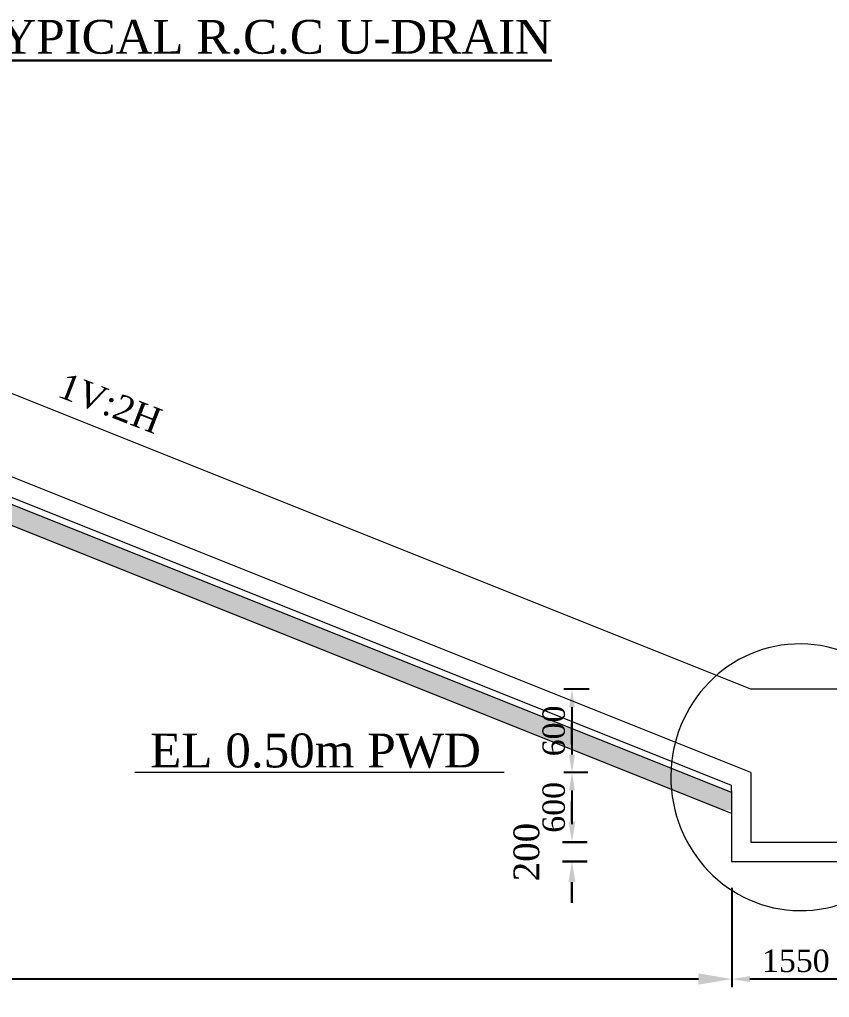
# Model space of a CAD drawing. Header units: metres. Extents: x -2434 to 11656, y -15288 to 8109.
# Drawn here: x 869.99 to 906.13, y -8337.38 to -8293.73 of the extents above; entities that cross this region are included whole.
import ezdxf

# ---------------------------------------------------------------- set-up
doc = ezdxf.new("R2010")
doc.units = ezdxf.units.M
doc.layers.add('Blocks', color=11, linetype='Continuous', lineweight=9)
doc.layers.add('Layer1', color=7, linetype='Continuous', lineweight=13)
doc.styles.get("Standard").update_dxf_attribs({"font": 'times.ttf'})
doc.styles.add('TIMES', font='ARIALN.TTF')
doc.dimstyles.get("Standard").update_dxf_attribs({"dimtxt": 0.5, "dimasz": 0.4075, "dimexe": 0.364, "dimexo": 0.219, "dimgap": 0.09, "dimtad": 0, "dimdec": 0, "dimlfac": 1000, "dimzin": 0, "dimdsep": 46, "dimtxsty": 'Standard', "dimcen": 0.09, "dimadec": 0, "dimazin": 0, "dimtfac": 1, "dimtdec": 0, "dimtofl": 0, "dimtmove": 0, "dimatfit": 3, "dimfxl": 1, "dimtolj": 1, "dimtzin": 0, "dimarcsym": 0})
pattern_1 = [(37.5, (973.048, -8947.40724), (-0.01840036, 0.56282522), [0, -0.443992, 0, -0.49657, 0, -0.4746625]), (7.5, (973.048, -8947.40724), (0.5169518, 0.8243489), [0, -0.239522, 0, -0.400177, 0, -0.1533525]), (327.5, (972.6887, -8947.40724), (0.90964123, 0.00165276), [0, -0.14605, 0, -0.52578, 0, -0.686435]), (317.5, (972.6887, -8947.4072), (0.8780899, 0.2563687), [0, -0.073025, 0, -0.344678, 0, -0.394335])]

# ---------------------------------------------------------------- blocks, each defined once
blk = doc.blocks.new('*D993')
at = {"layer": 'Blocks', "color": 0, "lineweight": -2, "ltscale": 0.5}
for p, q in [((901.782, -8332.483), (901.782, -8336.925)), ((822.535, -8337.064), (822.535, -8336.197)), ((824.035, -8336.561), (861.543, -8336.561)), ((900.282, -8336.561), (862.774, -8336.561))]:
    blk.add_line(p, q, dxfattribs=at)
at = {"layer": 'Blocks', "color": 0, "lineweight": -3, "ltscale": 0.5}
for points in [[(824.035, -8336.311), (824.035, -8336.811), (822.535, -8336.561)], [(900.282, -8336.311), (900.282, -8336.811), (901.782, -8336.561)]]:
    blk.add_solid(points, dxfattribs=at)
at = {"layer": 'Defpoints', "color": 0, "lineweight": -3, "ltscale": 0.5}
for p in [(901.782, -8332.264), (901.782, -8336.561), (822.535, -8337.283)]:
    blk.add_point(p, dxfattribs=at)
at = {"layer": 'Blocks', "color": 0, "lineweight": 30, "ltscale": 0.5, "insert": (862.159, -8336.561), "char_height": 1.25, "attachment_point": 5}
blk.add_mtext('\\A1;L', dxfattribs=at)
blk = doc.blocks.new('*D995')
at = {"layer": 'Blocks', "color": 0, "lineweight": -2, "ltscale": 0.5}
for p, q in [((895.353, -8327.344), (894.277, -8327.344)), ((894.641, -8328.144), (894.641, -8329.649)), ((895.32, -8330.449), (894.277, -8330.449))]:
    blk.add_line(p, q, dxfattribs=at)
at = {"layer": 'Blocks', "color": 0, "lineweight": -3, "ltscale": 0.5}
for points in [[(894.508, -8328.144), (894.774, -8328.144), (894.641, -8327.344)], [(894.508, -8329.649), (894.774, -8329.649), (894.641, -8330.449)]]:
    blk.add_solid(points, dxfattribs=at)
at = {"layer": 'Defpoints', "color": 0, "lineweight": -3, "ltscale": 0.5}
for p in [(895.572, -8327.344), (894.641, -8330.449), (895.539, -8330.449)]:
    blk.add_point(p, dxfattribs=at)
at = {"layer": 'Blocks', "color": 0, "lineweight": 30, "ltscale": 0.5, "insert": (893.832, -8328.897), "char_height": 1, "attachment_point": 5, "rotation": 90}
blk.add_mtext('\\A1;600', dxfattribs=at)
blk = doc.blocks.new('*D996')
at = {"layer": 'Blocks', "color": 0, "lineweight": -2, "ltscale": 0.5}
for p, q in [((895.41, -8323.629), (894.277, -8323.629)), ((894.641, -8324.429), (894.641, -8326.544)), ((895.353, -8327.344), (894.277, -8327.344))]:
    blk.add_line(p, q, dxfattribs=at)
at = {"layer": 'Blocks', "color": 0, "lineweight": -3, "ltscale": 0.5}
for points in [[(894.508, -8324.429), (894.774, -8324.429), (894.641, -8323.629)], [(894.508, -8326.544), (894.774, -8326.544), (894.641, -8327.344)]]:
    blk.add_solid(points, dxfattribs=at)
at = {"layer": 'Defpoints', "color": 0, "lineweight": -3, "ltscale": 0.5}
for p in [(895.629, -8323.629), (894.641, -8327.344), (895.572, -8327.344)]:
    blk.add_point(p, dxfattribs=at)
at = {"layer": 'Blocks', "color": 0, "lineweight": 30, "ltscale": 0.5, "insert": (893.832, -8325.486), "char_height": 1, "attachment_point": 5, "rotation": 90}
blk.add_mtext('\\A1;600', dxfattribs=at)
blk = doc.blocks.new('*D1005')
at = {"layer": 'Blocks', "color": 0, "lineweight": -2, "ltscale": 0.5}
for p, q in [((910.392, -8334.907), (910.392, -8336.925)), ((901.782, -8335.318), (901.782, -8336.925)), ((909.592, -8336.561), (902.582, -8336.561))]:
    blk.add_line(p, q, dxfattribs=at)
at = {"layer": 'Blocks', "color": 0, "lineweight": -3, "ltscale": 0.5}
for points in [[(902.582, -8336.427), (902.582, -8336.694), (901.782, -8336.561)], [(909.592, -8336.427), (909.592, -8336.694), (910.392, -8336.561)]]:
    blk.add_solid(points, dxfattribs=at)
at = {"layer": 'Defpoints', "color": 0, "lineweight": -3, "ltscale": 0.5}
for p in [(910.392, -8334.688), (901.782, -8335.099), (901.782, -8336.561)]:
    blk.add_point(p, dxfattribs=at)
at = {"layer": 'Blocks', "color": 0, "lineweight": 30, "ltscale": 0.5, "insert": (904.631, -8335.752), "char_height": 1, "attachment_point": 5}
blk.add_mtext('\\A1;1550', dxfattribs=at)
blk = doc.blocks.new('*D1120')
at = {"layer": 'Blocks', "color": 0, "lineweight": -2, "ltscale": 0.5}
for p, q in [((901.782, -8332.483), (901.782, -8336.925)), ((822.535, -8337.064), (822.535, -8336.197)), ((824.035, -8336.561), (861.543, -8336.561)), ((900.282, -8336.561), (862.774, -8336.561))]:
    blk.add_line(p, q, dxfattribs=at)
at = {"layer": 'Blocks', "color": 0, "lineweight": -3, "ltscale": 0.5}
for points in [[(824.035, -8336.311), (824.035, -8336.811), (822.535, -8336.561)], [(900.282, -8336.311), (900.282, -8336.811), (901.782, -8336.561)]]:
    blk.add_solid(points, dxfattribs=at)
at = {"layer": 'Defpoints', "color": 0, "lineweight": -3, "ltscale": 0.5}
for p in [(901.782, -8332.264), (901.782, -8336.561), (822.535, -8337.283)]:
    blk.add_point(p, dxfattribs=at)
at = {"layer": 'Blocks', "color": 0, "lineweight": 30, "ltscale": 0.5, "insert": (862.159, -8336.561), "char_height": 1.25, "attachment_point": 5}
blk.add_mtext('\\A1;L', dxfattribs=at)
blk = doc.blocks.new('*D1122')
at = {"layer": 'Blocks', "color": 0, "lineweight": -2, "ltscale": 0.5}
for p, q in [((895.353, -8327.344), (894.277, -8327.344)), ((894.641, -8328.144), (894.641, -8329.649)), ((895.32, -8330.449), (894.277, -8330.449))]:
    blk.add_line(p, q, dxfattribs=at)
at = {"layer": 'Blocks', "color": 0, "lineweight": -3, "ltscale": 0.5}
for points in [[(894.508, -8328.144), (894.774, -8328.144), (894.641, -8327.344)], [(894.508, -8329.649), (894.774, -8329.649), (894.641, -8330.449)]]:
    blk.add_solid(points, dxfattribs=at)
at = {"layer": 'Defpoints', "color": 0, "lineweight": -3, "ltscale": 0.5}
for p in [(895.572, -8327.344), (894.641, -8330.449), (895.539, -8330.449)]:
    blk.add_point(p, dxfattribs=at)
at = {"layer": 'Blocks', "color": 0, "lineweight": 30, "ltscale": 0.5, "insert": (893.832, -8328.897), "char_height": 1, "attachment_point": 5, "rotation": 90}
blk.add_mtext('\\A1;600', dxfattribs=at)
blk = doc.blocks.new('*D1123')
at = {"layer": 'Blocks', "color": 0, "lineweight": -2, "ltscale": 0.5}
for p, q in [((895.41, -8323.629), (894.277, -8323.629)), ((894.641, -8324.429), (894.641, -8326.544)), ((895.353, -8327.344), (894.277, -8327.344))]:
    blk.add_line(p, q, dxfattribs=at)
at = {"layer": 'Blocks', "color": 0, "lineweight": -3, "ltscale": 0.5}
for points in [[(894.508, -8324.429), (894.774, -8324.429), (894.641, -8323.629)], [(894.508, -8326.544), (894.774, -8326.544), (894.641, -8327.344)]]:
    blk.add_solid(points, dxfattribs=at)
at = {"layer": 'Defpoints', "color": 0, "lineweight": -3, "ltscale": 0.5}
for p in [(895.629, -8323.629), (894.641, -8327.344), (895.572, -8327.344)]:
    blk.add_point(p, dxfattribs=at)
at = {"layer": 'Blocks', "color": 0, "lineweight": 30, "ltscale": 0.5, "insert": (893.832, -8325.486), "char_height": 1, "attachment_point": 5, "rotation": 90}
blk.add_mtext('\\A1;600', dxfattribs=at)
blk = doc.blocks.new('*D1132')
at = {"layer": 'Blocks', "color": 0, "lineweight": -2, "ltscale": 0.5}
for p, q in [((910.392, -8334.907), (910.392, -8336.925)), ((901.782, -8335.318), (901.782, -8336.925)), ((909.592, -8336.561), (902.582, -8336.561))]:
    blk.add_line(p, q, dxfattribs=at)
at = {"layer": 'Blocks', "color": 0, "lineweight": -3, "ltscale": 0.5}
for points in [[(902.582, -8336.427), (902.582, -8336.694), (901.782, -8336.561)], [(909.592, -8336.427), (909.592, -8336.694), (910.392, -8336.561)]]:
    blk.add_solid(points, dxfattribs=at)
at = {"layer": 'Defpoints', "color": 0, "lineweight": -3, "ltscale": 0.5}
for p in [(910.392, -8334.688), (901.782, -8335.099), (901.782, -8336.561)]:
    blk.add_point(p, dxfattribs=at)
at = {"layer": 'Blocks', "color": 0, "lineweight": 30, "ltscale": 0.5, "insert": (904.631, -8335.752), "char_height": 1, "attachment_point": 5}
blk.add_mtext('\\A1;1550', dxfattribs=at)

msp = doc.modelspace()

# ---------------------------------------------------------------- hatches: boundary and pattern name
at = {"layer": 'Blocks', "lineweight": 5, "ltscale": 0.05}
h = msp.add_hatch(dxfattribs=at)
h.set_pattern_fill('AR-SAND', color=0, scale=0.0115, style=0)
h.set_pattern_definition(pattern_1)
h.paths.add_polyline_path([(904.015324, -8331.290711), (904.015324, -8328.745476), (905.501308, -8328.745476), (905.501308, -8331.290711)], flags=9)
h.paths.add_polyline_path([(864.596098, -8316.070927), (864.596098, -8313.522168), (866.082081, -8313.522168), (866.082081, -8316.070927)], flags=9)
h.paths.add_polyline_path([(901.76721, -8329.011843), (901.76721, -8328.149343), (901.54574, -8328.149343), (865.788997, -8313.846646), (865.791285, -8313.861228), (865.793525, -8313.875826), (865.795719, -8313.890441), (865.797866, -8313.905071), (865.799965, -8313.919717), (865.802018, -8313.934378), (865.804023, -8313.949054), (865.805981, -8313.963744), (865.807892, -8313.978447), (865.809755, -8313.993164), (865.81157, -8314.007894), (865.813339, -8314.022636), (865.815059, -8314.03739), (865.816732, -8314.052156), (865.818357, -8314.066933), (865.819935, -8314.08172), (865.821465, -8314.096518), (865.822947, -8314.111326), (865.824381, -8314.126143), (865.825767, -8314.140969), (865.827106, -8314.155804), (865.828396, -8314.170647), (865.829639, -8314.185497), (865.830833, -8314.200355), (865.831979, -8314.215219), (865.833077, -8314.23009), (865.834127, -8314.244967), (865.835129, -8314.259849), (865.836083, -8314.274736), (865.836988, -8314.289628), (865.837845, -8314.304524), (865.838654, -8314.319424), (865.839415, -8314.334327), (865.840127, -8314.349233), (865.840791, -8314.364141), (865.841406, -8314.379051), (865.841973, -8314.393963), (865.842492, -8314.408876), (865.842962, -8314.42379), (865.843384, -8314.438704), (865.843757, -8314.453618), (865.844082, -8314.468531), (865.844358, -8314.483443), (865.844586, -8314.498353), (865.844766, -8314.513262), (865.844897, -8314.528168), (865.844979, -8314.543072), (865.845013, -8314.557972), (865.844999, -8314.572868), (865.844936, -8314.58776), (865.844824, -8314.602648), (865.844664, -8314.617531), (865.844456, -8314.632408), (865.844199, -8314.64728), (865.843893, -8314.662145), (865.843539, -8314.677003), (865.843137, -8314.691854), (865.842686, -8314.706698), (865.842187, -8314.721533), (865.841639, -8314.73636), (865.841043, -8314.751178), (865.840399, -8314.765987), (865.839706, -8314.780785), (865.838965, -8314.795574), (901.379637, -8329.011843)])
h = msp.add_hatch(dxfattribs=at)
h.set_pattern_fill('AR-SAND', color=0, scale=0.0115, style=0)
h.set_pattern_definition(pattern_1)
h.paths.add_polyline_path([(904.015324, -8331.290711), (904.015324, -8328.745476), (905.501308, -8328.745476), (905.501308, -8331.290711)], flags=9)
h.paths.add_polyline_path([(864.596098, -8316.070927), (864.596098, -8313.522168), (866.082081, -8313.522168), (866.082081, -8316.070927)], flags=9)
h.paths.add_polyline_path([(901.76721, -8329.011843), (901.76721, -8328.149343), (901.54574, -8328.149343), (865.788997, -8313.846646), (865.791285, -8313.861228), (865.793525, -8313.875826), (865.795719, -8313.890441), (865.797866, -8313.905071), (865.799965, -8313.919717), (865.802018, -8313.934378), (865.804023, -8313.949054), (865.805981, -8313.963744), (865.807892, -8313.978447), (865.809755, -8313.993164), (865.81157, -8314.007894), (865.813339, -8314.022636), (865.815059, -8314.03739), (865.816732, -8314.052156), (865.818357, -8314.066933), (865.819935, -8314.08172), (865.821465, -8314.096518), (865.822947, -8314.111326), (865.824381, -8314.126143), (865.825767, -8314.140969), (865.827106, -8314.155804), (865.828396, -8314.170647), (865.829639, -8314.185497), (865.830833, -8314.200355), (865.831979, -8314.215219), (865.833077, -8314.23009), (865.834127, -8314.244967), (865.835129, -8314.259849), (865.836083, -8314.274736), (865.836988, -8314.289628), (865.837845, -8314.304524), (865.838654, -8314.319424), (865.839415, -8314.334327), (865.840127, -8314.349233), (865.840791, -8314.364141), (865.841406, -8314.379051), (865.841973, -8314.393963), (865.842492, -8314.408876), (865.842962, -8314.42379), (865.843384, -8314.438704), (865.843757, -8314.453618), (865.844082, -8314.468531), (865.844358, -8314.483443), (865.844586, -8314.498353), (865.844766, -8314.513262), (865.844897, -8314.528168), (865.844979, -8314.543072), (865.845013, -8314.557972), (865.844999, -8314.572868), (865.844936, -8314.58776), (865.844824, -8314.602648), (865.844664, -8314.617531), (865.844456, -8314.632408), (865.844199, -8314.64728), (865.843893, -8314.662145), (865.843539, -8314.677003), (865.843137, -8314.691854), (865.842686, -8314.706698), (865.842187, -8314.721533), (865.841639, -8314.73636), (865.841043, -8314.751178), (865.840399, -8314.765987), (865.839706, -8314.780785), (865.838965, -8314.795574), (901.379637, -8329.011843)])

# ---------------------------------------------------------------- linework, layer by layer
at = {"layer": 'Blocks', "color": 0, "lineweight": 13, "ltscale": 0.05}
for p, q in [((902.62971, -8323.628579), (830.556619, -8294.799343)), ((902.62971, -8323.628579), (830.556619, -8294.799343)), ((902.62971, -8327.344343), (829.89221, -8298.249343)), ((902.62971, -8327.344343), (829.89221, -8298.249343)), ((901.76721, -8327.928284), (863.762869, -8312.726548)), ((901.76721, -8327.928284), (863.762869, -8312.726548)), ((901.76721, -8328.237931), (863.762869, -8313.036195)), ((901.76721, -8328.237931), (863.762869, -8313.036195)), ((901.76721, -8329.166872), (863.762869, -8313.965136)), ((901.76721, -8329.166872), (863.762869, -8313.965136)), ((907.319119, -8323.628579), (902.62971, -8323.628579)), ((907.319119, -8323.628579), (902.62971, -8323.628579)), ((891.615123, -8327.344343), (875.129845, -8327.344343)), ((891.615123, -8327.344343), (875.129845, -8327.344343)), ((902.62971, -8327.344343), (902.62971, -8330.449343)), ((902.62971, -8327.344343), (902.62971, -8330.449343)), ((901.76721, -8328.149343), (901.76721, -8327.928284)), ((901.76721, -8328.149343), (901.76721, -8327.928284)), ((901.76721, -8328.149343), (901.76721, -8331.311843)), ((901.76721, -8328.149343), (901.76721, -8331.311843)), ((902.62971, -8330.449343), (909.52971, -8330.449343)), ((902.62971, -8330.449343), (909.52971, -8330.449343)), ((901.76721, -8331.311843), (910.39221, -8331.311843)), ((901.76721, -8331.311843), (910.39221, -8331.311843))]:
    msp.add_line(p, q, dxfattribs=at)
at = {"layer": 'Blocks', "color": 0, "lineweight": 30, "ltscale": 0.5}
for p, q in [((894.64087, -8326.079343), (894.64087, -8325.159343)), ((894.64087, -8326.079343), (894.64087, -8325.159343)), ((894.64087, -8329.529343), (894.64087, -8328.609343)), ((894.64087, -8329.529343), (894.64087, -8328.609343)), ((895.320533, -8330.449343), (894.22227, -8330.449343)), ((895.320533, -8330.449343), (894.22227, -8330.449343)), ((895.323741, -8331.311843), (894.22227, -8331.311843)), ((895.323741, -8331.311843), (894.22227, -8331.311843)), ((894.64087, -8332.231843), (894.64087, -8333.162543)), ((894.64087, -8332.231843), (894.64087, -8333.162543))]:
    msp.add_line(p, q, dxfattribs=at)
at = {"layer": 'Blocks', "color": 0, "lineweight": 13, "ltscale": 0.05, "extrusion": (0, 0, -1)}
msp.add_ellipse((904.83051, -8327.554815), major_axis=(-0.260991, 5.946689), ratio=0.970241455, dxfattribs=at)
msp.add_ellipse((904.83051, -8327.554815), major_axis=(-0.260991, 5.946689), ratio=0.970241455, dxfattribs=at)
at = {"layer": 'Blocks', "color": 0, "lineweight": 13, "ltscale": 0.5}
for points in [[(894.487537, -8329.529343), (894.794203, -8329.529343), (894.64087, -8330.449343)], [(894.487537, -8329.529343), (894.794203, -8329.529343), (894.64087, -8330.449343)], [(894.487537, -8332.231843), (894.794203, -8332.231843), (894.64087, -8331.311843)], [(894.487537, -8332.231843), (894.794203, -8332.231843), (894.64087, -8331.311843)]]:
    msp.add_solid(points, dxfattribs=at)

# ---------------------------------------------------------------- texts
at = {"color": 0, "linetype": 'ByBlock', "lineweight": 30, "ltscale": 0.5, "attachment_point": 1}
for s, insert, char_height, width in [('{\\LPLAN OF TYPICAL R.C.C U-DRAIN}', (857.717879, -8293.751809), 1.50622592, 66.12756405), ('{\\LPLAN OF TYPICAL R.C.C U-DRAIN}', (857.717879, -8293.751809), 1.50622592, 66.12756405), ('EL 0.50m PWD ', (875.814911, -8325.602869), 1.51040988, 87.17156097), ('EL 0.50m PWD ', (875.814911, -8325.602869), 1.51040988, 87.17156097)]:
    msp.add_mtext(s, dxfattribs=dict(at, insert=insert, char_height=char_height, width=width))
at = {"layer": 'Blocks', "color": 0, "lineweight": 30, "ltscale": 0.5, "insert": (892.615681, -8330.892776), "char_height": 1.15, "attachment_point": 5, "rotation": 90}
msp.add_mtext('\\A1;200', dxfattribs=at)
msp.add_mtext('\\A1;200', dxfattribs=at)
at = {"layer": 'Layer1', "color": 7, "lineweight": 30, "insert": (872.036021, -8309.464373), "char_height": 1.15225687, "width": 11.36506851, "attachment_point": 1, "rotation": 338.7962887, "style": 'TIMES'}
msp.add_mtext('{\\fTimes New Roman|b0|i0|c0|p18;\\C0;1V:2H}', dxfattribs=at)

# ---------------------------------------------------------------- dimensions: what is measured, and where the dimension line sits
at = {"layer": 'Blocks', "color": 0, "lineweight": 30, "ltscale": 0.5}
for base, p1, p2, picture, middle in [((894.64087, -8327.344343), (895.62916, -8323.628579), (895.572383, -8327.344343), '*D996', (893.832218, -8325.486461)), ((894.64087, -8327.344343), (895.62916, -8323.628579), (895.572383, -8327.344343), '*D1123', (893.832218, -8325.486461)), ((894.64087, -8330.449343), (895.572383, -8327.344343), (895.53902, -8330.449343), '*D995', (893.832218, -8328.896843)), ((894.64087, -8330.449343), (895.572383, -8327.344343), (895.53902, -8330.449343), '*D1122', (893.832218, -8328.896843))]:
    dim = msp.add_linear_dim(base=base, p1=p1, p2=p2, angle=90, text='600', dimstyle='Standard', override={"dimtxt": 1, "dimasz": 0.8, "dimgap": 0.3, "dimtad": 1, "dimdec": 2, "dimlfac": 1, "dimpost": ' m', "dimtdec": 2, "dimfxl": 0.12}, dxfattribs=at)
    dim.commit()
    dim.dimension.update_dxf_attribs({"geometry": picture, "text_midpoint": middle})
for picture in ['*D993', '*D1120']:
    dim = msp.add_linear_dim(base=(901.781709, -8336.560818), p1=(822.535369, -8337.283453), p2=(901.781709, -8332.264342), text='L', dimstyle='Standard', override={"dimtxt": 1.25, "dimasz": 1.5, "dimdec": 2, "dimlfac": 1, "dimpost": ' m', "dimtdec": 2, "dimfxl": 0.12}, dxfattribs=at)
    dim.commit()
    dim.dimension.update_dxf_attribs({"geometry": picture, "text_midpoint": (862.158539, -8336.560818)})
for picture in ['*D1005', '*D1132']:
    dim = msp.add_linear_dim(base=(901.781709, -8336.560818), p1=(910.39221, -8334.688232), p2=(901.781709, -8335.099176), angle=180, text='1550', dimstyle='Standard', override={"dimtxt": 1, "dimasz": 0.8, "dimgap": 0.3, "dimtad": 1, "dimdec": 2, "dimlfac": 1, "dimpost": ' m', "dimtdec": 2, "dimfxl": 0.12}, dxfattribs=at)
    dim.commit()
    dim.dimension.update_dxf_attribs({"geometry": picture, "text_midpoint": (904.631448, -8336.560818), "dimtype": 160})

doc.saveas('drawing.dxf')
